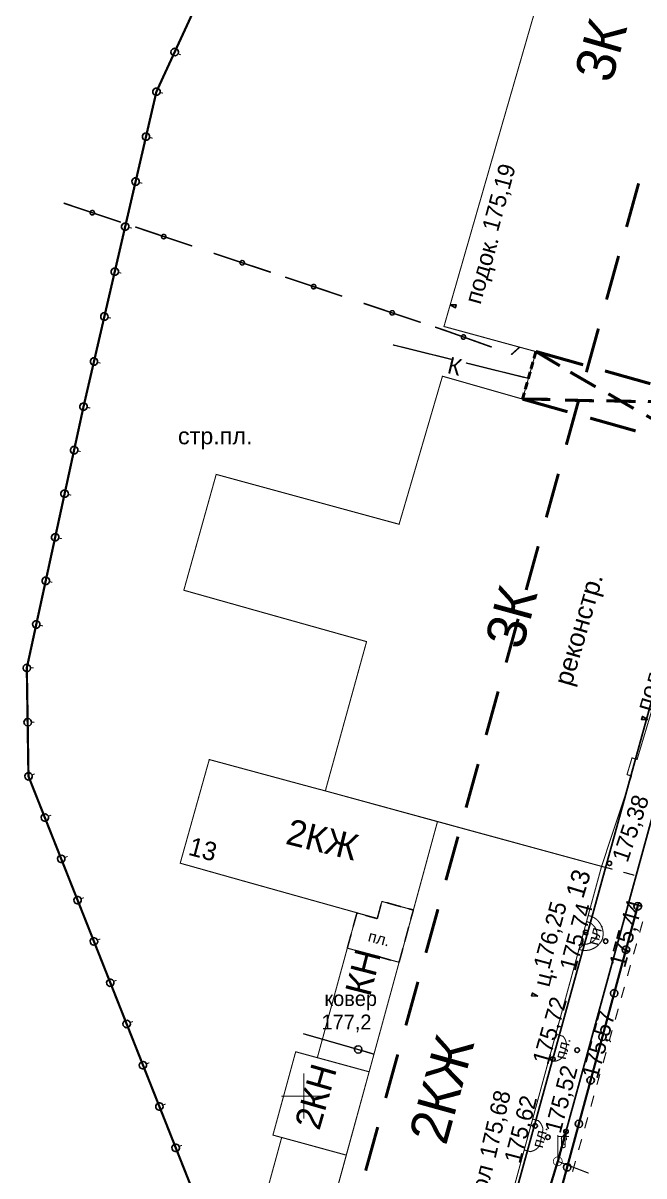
# Model space of a CAD drawing. Extents: x -2634 to -2115, y -2142 to -1393.
# Drawn here: x -2568.7 to -2527.4, y -1955.3 to -1878.8 of the extents above; entities that cross this region are included whole.
import ezdxf

# ---------------------------------------------------------------- set-up
doc = ezdxf.new("R2010")
doc.units = 0
doc.header["$MEASUREMENT"] = 0
for name, color, linetype in [('500_Геодез-Пункты_гео', 7, 'Continuous'), ('500_Дополн-Бордюры__п', 7, 'Continuous'), ('500_Дополн-Ступени__л', 7, 'Continuous'), ('500_Линии_-Линии_связ', 7, 'Continuous'), ('500_Линии_-ЛЭП_провод', 7, 'Continuous'), ('500_Линии_-Фонари_час', 7, 'Continuous'), ('500_Объект-Опоры', 7, 'Continuous'), ('500_Огражд-Ограждения', 7, 'Continuous'), ('500_Рельеф-Высотные_о', 7, 'Continuous'), ('500_Строен-Дополнения', 7, 'Continuous'), ('500_Строен-Здания', 7, 'Continuous'), ('500_Трубоп-Газопровод', 7, 'Continuous'), ('500_Трубоп-Канализаци', 7, 'Continuous'), ('500_Трубоп-Смотровые_', 7, 'Continuous'), ('ЗАЯВКИ-Условные_з', 7, 'Continuous'), ('Красные_ли-Красные_ли', 7, 'Continuous'), ('Красные_ли-Линии_регу', 7, 'Continuous')]:
    doc.layers.add(name, color=color, linetype=linetype)
doc.styles.add('TARIAL', font='Arial')

# ---------------------------------------------------------------- blocks, each defined once
blk = doc.blocks.new('block_114')
at = {"layer": '500_Строен-Дополнения', "color": 0, "const_width": 0.065}
for points in [[(0, 7.5), (1, 7.5)], [(0, 7.5), (0.63, 6.4)], [(0, 6.4), (0, 7.5)], [(1.58, 7.5), (2.58, 7.5)], [(3.06, 7.5), (4.1, 7.5)], [(3.53, 6.4), (4.1, 7.5)], [(4.1, 6.4), (4.1, 7.5)], [(0, 5.85), (0.01, 4.75)], [(0.93, 5.9), (1.53, 4.8)], [(2.68, 4.8), (3.28, 5.9)], [(4.1, 4.75), (4.1, 5.85)], [(0, 3.2), (0, 4.3)], [(1.78, 4.3), (2.08, 3.75)], [(2.08, 3.75), (2.38, 4.3)], [(4.1, 3.2), (4.1, 4.3)], [(1.78, 3.2), (2.08, 3.75)], [(2.08, 3.75), (2.38, 3.2)], [(0.88, 1.6), (1.48, 2.7)], [(2.63, 2.7), (3.23, 1.6)], [(0.01, 1.55), (0.01, 2.65)], [(4.1, 1.55), (4.1, 2.65)], [(0, 0), (0.58, 1.1)], [(0, 0), (0, 1)], [(3.53, 1.1), (4.1, 0)], [(4.1, 0), (4.1, 1)], [(0.01, 0), (1.11, 0)], [(1.61, 0), (2.61, 0)], [(3.11, 0), (4.1, 0)]]:
    blk.add_lwpolyline(points, dxfattribs=at)
at = {"layer": '500_Строен-Дополнения', "color": 0}
blk.add_lwpolyline([(-3.85, 3.66), (-3.85, 3.66)], dxfattribs=at)

msp = doc.modelspace()

# ---------------------------------------------------------------- linework, layer by layer
at = {"layer": '500_Геодез-Пункты_гео', "color": 94, "const_width": 0.065}
for points in [[(-2550, -1948.5), (-2550, -1951.5)], [(-2551.5, -1950), (-2548.5, -1950)]]:
    msp.add_lwpolyline(points, dxfattribs=at)
at = {"layer": '500_Дополн-Бордюры__п', "color": 1, "const_width": 0.075}
for points in [[(-2530.23, -1934.75), (-2529.5, -1934.94)], [(-2528.78, -1935.14), (-2528.06, -1935.34)], [(-2527.5, -1938.42), (-2527.7, -1939.14)], [(-2527.9, -1939.87), (-2528.11, -1940.59)], [(-2528.31, -1941.31), (-2528.51, -1942.03)], [(-2528.71, -1942.75), (-2528.92, -1943.48)], [(-2529.12, -1944.2), (-2529.32, -1944.92)], [(-2529.53, -1945.64), (-2529.73, -1946.36)], [(-2529.93, -1947.09), (-2530.13, -1947.81)], [(-2530.34, -1948.53), (-2530.54, -1949.25)], [(-2530.74, -1949.97), (-2530.94, -1950.7)], [(-2531.15, -1951.42), (-2531.35, -1952.14)], [(-2531.55, -1952.86), (-2531.76, -1953.58)], [(-2531.96, -1954.31), (-2532.16, -1955.03)]]:
    msp.add_lwpolyline(points, dxfattribs=at)
at = {"layer": '500_Дополн-Ступени__л', "color": 0, "const_width": 0.07}
msp.add_lwpolyline([(-2530.54, -1939.44), (-2530.53, -1939.24), (-2530.56, -1939.04), (-2530.64, -1938.85), (-2530.76, -1938.69), (-2530.91, -1938.55), (-2531.09, -1938.46), (-2531.23, -1938.42), (-2531.12, -1938.01), (-2530.93, -1938.06), (-2530.74, -1938.15), (-2530.58, -1938.26), (-2530.44, -1938.4), (-2530.32, -1938.56), (-2530.22, -1938.74), (-2530.16, -1938.93), (-2530.13, -1939.12), (-2530.13, -1939.32), (-2530.16, -1939.52), (-2530.16, -1939.53), (-2530.24, -1939.71), (-2530.36, -1939.87), (-2530.49, -1940.02), (-2530.65, -1940.14), (-2530.83, -1940.23), (-2531.01, -1940.3), (-2531.21, -1940.33), (-2531.41, -1940.33), (-2531.61, -1940.3), (-2531.73, -1940.26), (-2531.43, -1939.93), (-2531.23, -1939.92), (-2531.03, -1939.86), (-2530.85, -1939.77), (-2530.7, -1939.64), (-2530.57, -1939.49), (-2530.54, -1939.44)], close=True, dxfattribs=at)
at = {"layer": '500_Линии_-Линии_связ', "color": 0}
for points, const_width in [([(-2565.96, -1890.72), (-2562.16, -1891.99)], 0.1), ([(-2561.21, -1892.3), (-2557.42, -1893.57)], 0.1), ([(-2556, -1894.05), (-2552.2, -1895.31)], 0.1), ([(-2551.25, -1895.63), (-2547.46, -1896.9)], 0.1), ([(-2546.04, -1897.37), (-2542.24, -1898.64)], 0.1), ([(-2541.29, -1898.95), (-2540.52, -1899.21)], 0.1), ([(-2540.52, -1899.21), (-2537.52, -1900.28)], 0.1), ([(-2535.67, -1900.28), (-2536.23, -1900.78)], 0.1), ([(-2536.13, -1900.69), (-2535.67, -1900.28)], 0.1), ([(-2533.12, -1954.28), (-2532.6, -1952.35)], 0.15), ([(-2533.14, -1954.33), (-2533.72, -1956.24)], 0.15)]:
    msp.add_lwpolyline(points, dxfattribs=dict(at, const_width=const_width))
at = {"layer": '500_Линии_-Линии_связ', "color": 0, "const_width": 0.1}
for points in [[(-2564.01, -1891.21), (-2563.95, -1891.26), (-2563.91, -1891.33), (-2563.92, -1891.4), (-2563.96, -1891.47), (-2564.03, -1891.5), (-2564.11, -1891.5), (-2564.17, -1891.45), (-2564.21, -1891.39), (-2564.2, -1891.31), (-2564.16, -1891.24), (-2564.09, -1891.21)], [(-2559.27, -1892.8), (-2559.2, -1892.84), (-2559.17, -1892.91), (-2559.17, -1892.99), (-2559.22, -1893.05), (-2559.29, -1893.09), (-2559.36, -1893.08), (-2559.43, -1893.04), (-2559.46, -1892.97), (-2559.46, -1892.89), (-2559.42, -1892.83), (-2559.35, -1892.79)], [(-2554.05, -1894.54), (-2553.99, -1894.58), (-2553.95, -1894.65), (-2553.96, -1894.73), (-2554, -1894.79), (-2554.07, -1894.83), (-2554.15, -1894.82), (-2554.21, -1894.78), (-2554.25, -1894.71), (-2554.24, -1894.63), (-2554.2, -1894.57), (-2554.13, -1894.53)], [(-2549.31, -1896.12), (-2549.24, -1896.16), (-2549.21, -1896.23), (-2549.21, -1896.31), (-2549.26, -1896.38), (-2549.33, -1896.41), (-2549.4, -1896.41), (-2549.47, -1896.36), (-2549.5, -1896.29), (-2549.5, -1896.22), (-2549.46, -1896.15), (-2549.39, -1896.12)], [(-2544.09, -1897.86), (-2544.03, -1897.9), (-2543.99, -1897.97), (-2544, -1898.05), (-2544.04, -1898.12), (-2544.11, -1898.15), (-2544.19, -1898.15), (-2544.25, -1898.1), (-2544.29, -1898.03), (-2544.28, -1897.96), (-2544.24, -1897.89), (-2544.17, -1897.86)], [(-2539.35, -1899.47), (-2539.29, -1899.51), (-2539.26, -1899.58), (-2539.26, -1899.66), (-2539.31, -1899.72), (-2539.38, -1899.76), (-2539.46, -1899.75), (-2539.52, -1899.71), (-2539.55, -1899.64), (-2539.55, -1899.56), (-2539.5, -1899.5), (-2539.43, -1899.46)]]:
    msp.add_lwpolyline(points, close=True, dxfattribs=at)
at = {"layer": '500_Линии_-Линии_связ', "color": 6}
for points in [[(-2525.23, -1925.5), (-2533.14, -1954.33)], [(-2533.14, -1954.33), (-2542.59, -1985.29)]]:
    msp.add_lwpolyline(points, dxfattribs=at)
at = {"layer": '500_Линии_-Линии_связ', "color": 0}
msp.add_lwpolyline([(-2532.74, -1952.31), (-2532.7, -1952.25), (-2532.63, -1952.21), (-2532.56, -1952.21), (-2532.49, -1952.25), (-2532.45, -1952.31), (-2532.45, -1952.39), (-2532.49, -1952.46), (-2532.56, -1952.5), (-2532.63, -1952.5), (-2532.7, -1952.46), (-2532.74, -1952.39)], close=True, dxfattribs=at)
at = {"layer": '500_Линии_-ЛЭП_провод', "color": 253, "const_width": 0.07}
for points in [[(-2525.23, -1925.5), (-2533.14, -1954.33)], [(-2533.14, -1954.33), (-2542.59, -1985.29)]]:
    msp.add_lwpolyline(points, dxfattribs=at)
at = {"layer": '500_Линии_-ЛЭП_провод', "color": 0}
for points, const_width in [([(-2533.14, -1954.33), (-2532.61, -1952.4)], 0.06), ([(-2532.93, -1952.83), (-2532.61, -1952.4)], 0.06), ([(-2532.55, -1952.94), (-2532.61, -1952.4)], 0.06), ([(-2533.14, -1954.33), (-2533.72, -1956.24)], 0.065)]:
    msp.add_lwpolyline(points, dxfattribs=dict(at, const_width=const_width))
at = {"layer": '500_Линии_-Фонари_час', "color": 0, "const_width": 0.065}
for points in [[(-2533.14, -1954.33), (-2533.14, -1952.58)], [(-2532.39, -1952.68), (-2533.14, -1952.68)], [(-2532.89, -1953.33), (-2532.89, -1952.68)], [(-2532.89, -1953.3), (-2532.89, -1953.18)], [(-2532.64, -1953.33), (-2532.64, -1952.68)], [(-2532.64, -1953.3), (-2532.64, -1953.18)], [(-2532.64, -1953.3), (-2532.64, -1953.18)], [(-2532.89, -1953.28), (-2532.89, -1953.28)]]:
    msp.add_lwpolyline(points, dxfattribs=at)
at = {"layer": '500_Линии_-Фонари_час', "color": 0, "const_width": 0.07}
msp.add_lwpolyline([(-2532.89, -1953.3), (-2532.87, -1953.24), (-2532.83, -1953.2), (-2532.76, -1953.18), (-2532.7, -1953.2), (-2532.65, -1953.24), (-2532.64, -1953.3), (-2532.65, -1953.37), (-2532.7, -1953.41), (-2532.76, -1953.43), (-2532.83, -1953.41), (-2532.87, -1953.37)], close=True, dxfattribs=at)
at = {"layer": '500_Объект-Опоры', "color": 1, "const_width": 0.05}
msp.add_lwpolyline([(-2533.14, -1954.03), (-2532.99, -1954.07), (-2532.88, -1954.18), (-2532.84, -1954.33), (-2532.88, -1954.48), (-2532.99, -1954.59), (-2533.14, -1954.63), (-2533.29, -1954.59), (-2533.4, -1954.48), (-2533.44, -1954.33), (-2533.4, -1954.18), (-2533.29, -1954.07)], close=True, dxfattribs=at)
at = {"layer": '500_Объект-Опоры', "color": 0, "const_width": 0.075}
msp.add_lwpolyline([(-2533.14, -1954.33), (-2531.09, -1955.12)], dxfattribs=at)
at = {"layer": '500_Огражд-Ограждения', "color": 0}
for points, const_width in [([(-2518.51, -1851.68), (-2533.36, -1847.77), (-2536.7, -1846.89), (-2543.02, -1870.48), (-2557.38, -1878.07), (-2559.8, -1883.32), (-2564.64, -1904.22)], 0.15), ([(-2558.18, -1880.88), (-2558.36, -1880.8)], 0.065), ([(-2559.36, -1883.42), (-2559.56, -1883.38)], 0.065), ([(-2560.05, -1886.41), (-2560.25, -1886.36)], 0.065), ([(-2560.74, -1889.4), (-2560.94, -1889.35)], 0.065), ([(-2561.43, -1892.38), (-2561.63, -1892.34)], 0.065), ([(-2562.13, -1895.37), (-2562.32, -1895.32)], 0.065), ([(-2562.82, -1898.35), (-2563.02, -1898.31)], 0.065), ([(-2563.51, -1901.34), (-2563.71, -1901.3)], 0.065), ([(-2564.64, -1904.22), (-2568.41, -1921.58), (-2568.3, -1928.77), (-2554.17, -1964.39), (-2555.15, -1969.07)], 0.15), ([(-2564.2, -1904.33), (-2564.4, -1904.28)], 0.065), ([(-2564.2, -1904.32), (-2564.4, -1904.28)], 0.065), ([(-2564.83, -1907.21), (-2565.03, -1907.17)], 0.065), ([(-2565.46, -1910.11), (-2565.65, -1910.06)], 0.065), ([(-2566.08, -1913), (-2566.28, -1912.96)], 0.065), ([(-2566.71, -1915.89), (-2566.91, -1915.85)], 0.065), ([(-2567.34, -1918.79), (-2567.54, -1918.74)], 0.065), ([(-2567.96, -1921.58), (-2568.16, -1921.58)], 0.065), ([(-2567.9, -1925.17), (-2568.1, -1925.18)], 0.065), ([(-2567.88, -1928.61), (-2568.07, -1928.68)], 0.065), ([(-2566.79, -1931.35), (-2566.98, -1931.42)], 0.065), ([(-2565.7, -1934.09), (-2565.89, -1934.16)], 0.065), ([(-2564.62, -1936.83), (-2564.81, -1936.9)], 0.065), ([(-2541.9, -1989.4), (-2527.83, -1937.4)], 0.15), ([(-2563.53, -1939.57), (-2563.72, -1939.64)], 0.065), ([(-2562.45, -1942.31), (-2562.63, -1942.38)], 0.065), ([(-2561.36, -1945.05), (-2561.55, -1945.12)], 0.065), ([(-2560.27, -1947.79), (-2560.46, -1947.86)], 0.065), ([(-2559.19, -1950.53), (-2559.37, -1950.6)], 0.065), ([(-2558.1, -1953.27), (-2558.29, -1953.34)], 0.065)]:
    msp.add_lwpolyline(points, dxfattribs=dict(at, const_width=const_width))
for points in [[(-2558.36, -1880.8), (-2558.44, -1880.9), (-2558.56, -1880.94), (-2558.69, -1880.92), (-2558.79, -1880.84), (-2558.84, -1880.72), (-2558.81, -1880.59), (-2558.73, -1880.49), (-2558.61, -1880.44), (-2558.48, -1880.47), (-2558.38, -1880.55), (-2558.34, -1880.67)], [(-2559.55, -1883.38), (-2559.62, -1883.49), (-2559.73, -1883.56), (-2559.85, -1883.56), (-2559.97, -1883.5), (-2560.04, -1883.39), (-2560.04, -1883.26), (-2559.98, -1883.15), (-2559.87, -1883.08), (-2559.74, -1883.08), (-2559.63, -1883.14), (-2559.56, -1883.25)], [(-2560.25, -1886.36), (-2560.31, -1886.48), (-2560.42, -1886.55), (-2560.55, -1886.55), (-2560.66, -1886.49), (-2560.73, -1886.38), (-2560.73, -1886.25), (-2560.67, -1886.14), (-2560.56, -1886.07), (-2560.43, -1886.06), (-2560.32, -1886.12), (-2560.25, -1886.23)], [(-2560.94, -1889.35), (-2561, -1889.46), (-2561.11, -1889.53), (-2561.24, -1889.54), (-2561.35, -1889.48), (-2561.42, -1889.37), (-2561.43, -1889.24), (-2561.36, -1889.12), (-2561.25, -1889.05), (-2561.13, -1889.05), (-2561.01, -1889.11), (-2560.94, -1889.22)], [(-2561.63, -1892.34), (-2561.69, -1892.45), (-2561.8, -1892.52), (-2561.93, -1892.52), (-2562.04, -1892.46), (-2562.11, -1892.35), (-2562.12, -1892.22), (-2562.06, -1892.11), (-2561.95, -1892.04), (-2561.82, -1892.04), (-2561.7, -1892.1), (-2561.63, -1892.21)], [(-2562.32, -1895.32), (-2562.38, -1895.44), (-2562.49, -1895.51), (-2562.62, -1895.51), (-2562.74, -1895.45), (-2562.81, -1895.34), (-2562.81, -1895.21), (-2562.75, -1895.1), (-2562.64, -1895.03), (-2562.51, -1895.02), (-2562.4, -1895.08), (-2562.33, -1895.19)], [(-2563.01, -1898.31), (-2563.08, -1898.42), (-2563.19, -1898.49), (-2563.31, -1898.5), (-2563.43, -1898.44), (-2563.5, -1898.33), (-2563.5, -1898.2), (-2563.44, -1898.08), (-2563.33, -1898.01), (-2563.2, -1898.01), (-2563.09, -1898.07), (-2563.02, -1898.18)], [(-2563.71, -1901.3), (-2563.77, -1901.41), (-2563.88, -1901.48), (-2564.01, -1901.48), (-2564.12, -1901.42), (-2564.19, -1901.31), (-2564.19, -1901.18), (-2564.13, -1901.07), (-2564.02, -1901), (-2563.89, -1901), (-2563.78, -1901.06), (-2563.71, -1901.17)], [(-2564.4, -1904.28), (-2564.46, -1904.4), (-2564.57, -1904.46), (-2564.7, -1904.47), (-2564.81, -1904.41), (-2564.88, -1904.3), (-2564.89, -1904.17), (-2564.82, -1904.05), (-2564.71, -1903.99), (-2564.59, -1903.98), (-2564.47, -1904.04), (-2564.4, -1904.15)], [(-2564.4, -1904.28), (-2564.46, -1904.39), (-2564.57, -1904.46), (-2564.69, -1904.47), (-2564.81, -1904.41), (-2564.88, -1904.3), (-2564.89, -1904.17), (-2564.83, -1904.06), (-2564.72, -1903.99), (-2564.59, -1903.98), (-2564.47, -1904.04), (-2564.4, -1904.15)], [(-2565.03, -1907.17), (-2565.08, -1907.29), (-2565.19, -1907.36), (-2565.32, -1907.36), (-2565.44, -1907.3), (-2565.51, -1907.19), (-2565.51, -1907.07), (-2565.45, -1906.95), (-2565.35, -1906.88), (-2565.22, -1906.87), (-2565.1, -1906.93), (-2565.03, -1907.04)], [(-2565.65, -1910.06), (-2565.71, -1910.18), (-2565.82, -1910.25), (-2565.95, -1910.26), (-2566.07, -1910.2), (-2566.14, -1910.09), (-2566.14, -1909.96), (-2566.08, -1909.84), (-2565.97, -1909.77), (-2565.84, -1909.77), (-2565.73, -1909.83), (-2565.66, -1909.93)], [(-2566.28, -1912.96), (-2566.34, -1913.07), (-2566.45, -1913.14), (-2566.58, -1913.15), (-2566.69, -1913.09), (-2566.76, -1912.98), (-2566.77, -1912.85), (-2566.71, -1912.74), (-2566.6, -1912.67), (-2566.47, -1912.66), (-2566.36, -1912.72), (-2566.29, -1912.83)], [(-2566.91, -1915.85), (-2566.97, -1915.97), (-2567.08, -1916.04), (-2567.21, -1916.04), (-2567.32, -1915.98), (-2567.39, -1915.87), (-2567.4, -1915.74), (-2567.34, -1915.63), (-2567.23, -1915.56), (-2567.1, -1915.55), (-2566.98, -1915.61), (-2566.91, -1915.72)], [(-2567.54, -1918.74), (-2567.6, -1918.86), (-2567.7, -1918.93), (-2567.83, -1918.93), (-2567.95, -1918.88), (-2568.02, -1918.77), (-2568.03, -1918.64), (-2567.97, -1918.52), (-2567.86, -1918.45), (-2567.73, -1918.45), (-2567.61, -1918.51), (-2567.54, -1918.61)], [(-2568.16, -1921.58), (-2568.19, -1921.71), (-2568.28, -1921.8), (-2568.4, -1921.83), (-2568.53, -1921.8), (-2568.62, -1921.71), (-2568.66, -1921.59), (-2568.63, -1921.46), (-2568.54, -1921.37), (-2568.41, -1921.33), (-2568.29, -1921.37), (-2568.19, -1921.46)], [(-2568.1, -1925.17), (-2568.13, -1925.3), (-2568.22, -1925.39), (-2568.35, -1925.43), (-2568.47, -1925.4), (-2568.57, -1925.31), (-2568.6, -1925.18), (-2568.57, -1925.06), (-2568.48, -1924.96), (-2568.36, -1924.93), (-2568.23, -1924.96), (-2568.14, -1925.05)], [(-2568.06, -1928.68), (-2568.05, -1928.81), (-2568.1, -1928.93), (-2568.2, -1929.01), (-2568.33, -1929.02), (-2568.45, -1928.97), (-2568.53, -1928.87), (-2568.54, -1928.74), (-2568.49, -1928.62), (-2568.39, -1928.54), (-2568.26, -1928.53), (-2568.14, -1928.58)], [(-2566.98, -1931.42), (-2566.96, -1931.55), (-2567.01, -1931.67), (-2567.12, -1931.75), (-2567.25, -1931.76), (-2567.37, -1931.71), (-2567.44, -1931.61), (-2567.46, -1931.48), (-2567.41, -1931.36), (-2567.3, -1931.28), (-2567.17, -1931.27), (-2567.06, -1931.32)], [(-2565.89, -1934.16), (-2565.88, -1934.29), (-2565.93, -1934.41), (-2566.03, -1934.49), (-2566.16, -1934.5), (-2566.28, -1934.45), (-2566.36, -1934.35), (-2566.37, -1934.22), (-2566.32, -1934.1), (-2566.22, -1934.02), (-2566.09, -1934.01), (-2565.97, -1934.06)], [(-2564.81, -1936.9), (-2564.79, -1937.03), (-2564.84, -1937.15), (-2564.95, -1937.23), (-2565.07, -1937.24), (-2565.19, -1937.19), (-2565.27, -1937.09), (-2565.29, -1936.96), (-2565.23, -1936.84), (-2565.13, -1936.76), (-2565, -1936.75), (-2564.88, -1936.8)], [(-2527.83, -1937.15), (-2527.7, -1937.18), (-2527.61, -1937.27), (-2527.58, -1937.4), (-2527.61, -1937.52), (-2527.7, -1937.61), (-2527.83, -1937.65), (-2527.95, -1937.61), (-2528.04, -1937.52), (-2528.08, -1937.4), (-2528.04, -1937.27), (-2527.95, -1937.18)], [(-2563.72, -1939.64), (-2563.7, -1939.77), (-2563.76, -1939.89), (-2563.86, -1939.97), (-2563.99, -1939.98), (-2564.11, -1939.93), (-2564.18, -1939.83), (-2564.2, -1939.7), (-2564.15, -1939.58), (-2564.04, -1939.5), (-2563.92, -1939.49), (-2563.8, -1939.54)], [(-2528.61, -1940.03), (-2528.49, -1940.07), (-2528.39, -1940.16), (-2528.36, -1940.28), (-2528.39, -1940.41), (-2528.49, -1940.5), (-2528.61, -1940.53), (-2528.74, -1940.5), (-2528.83, -1940.41), (-2528.86, -1940.28), (-2528.83, -1940.16), (-2528.74, -1940.07)], [(-2562.63, -1942.38), (-2562.62, -1942.51), (-2562.67, -1942.63), (-2562.77, -1942.71), (-2562.9, -1942.72), (-2563.02, -1942.67), (-2563.1, -1942.57), (-2563.11, -1942.44), (-2563.06, -1942.32), (-2562.96, -1942.24), (-2562.83, -1942.23), (-2562.71, -1942.28)], [(-2529.39, -1942.92), (-2529.27, -1942.96), (-2529.18, -1943.05), (-2529.14, -1943.17), (-2529.18, -1943.3), (-2529.27, -1943.39), (-2529.39, -1943.42), (-2529.52, -1943.39), (-2529.61, -1943.3), (-2529.64, -1943.17), (-2529.61, -1943.05), (-2529.52, -1942.96)], [(-2561.55, -1945.12), (-2561.53, -1945.25), (-2561.58, -1945.37), (-2561.69, -1945.45), (-2561.82, -1945.46), (-2561.93, -1945.41), (-2562.01, -1945.31), (-2562.03, -1945.18), (-2561.97, -1945.06), (-2561.87, -1944.98), (-2561.74, -1944.97), (-2561.62, -1945.02)], [(-2530.17, -1945.81), (-2530.05, -1945.85), (-2529.96, -1945.94), (-2529.92, -1946.06), (-2529.96, -1946.19), (-2530.05, -1946.28), (-2530.17, -1946.31), (-2530.3, -1946.28), (-2530.39, -1946.19), (-2530.42, -1946.06), (-2530.39, -1945.94), (-2530.3, -1945.85)], [(-2560.46, -1947.86), (-2560.45, -1947.99), (-2560.5, -1948.11), (-2560.6, -1948.19), (-2560.73, -1948.2), (-2560.85, -1948.15), (-2560.92, -1948.05), (-2560.94, -1947.92), (-2560.89, -1947.8), (-2560.78, -1947.72), (-2560.66, -1947.71), (-2560.54, -1947.76)], [(-2530.96, -1948.7), (-2530.83, -1948.74), (-2530.74, -1948.83), (-2530.71, -1948.95), (-2530.74, -1949.08), (-2530.83, -1949.17), (-2530.96, -1949.2), (-2531.08, -1949.17), (-2531.17, -1949.08), (-2531.21, -1948.95), (-2531.17, -1948.83), (-2531.08, -1948.74)], [(-2559.37, -1950.6), (-2559.36, -1950.73), (-2559.41, -1950.85), (-2559.51, -1950.93), (-2559.64, -1950.94), (-2559.76, -1950.89), (-2559.84, -1950.79), (-2559.85, -1950.66), (-2559.8, -1950.54), (-2559.7, -1950.46), (-2559.57, -1950.45), (-2559.45, -1950.5)], [(-2531.74, -1951.59), (-2531.61, -1951.62), (-2531.52, -1951.72), (-2531.49, -1951.84), (-2531.52, -1951.97), (-2531.61, -1952.06), (-2531.74, -1952.09), (-2531.86, -1952.06), (-2531.95, -1951.97), (-2531.99, -1951.84), (-2531.95, -1951.72), (-2531.86, -1951.62)], [(-2558.29, -1953.34), (-2558.27, -1953.47), (-2558.32, -1953.59), (-2558.43, -1953.67), (-2558.56, -1953.68), (-2558.68, -1953.63), (-2558.75, -1953.53), (-2558.77, -1953.4), (-2558.72, -1953.28), (-2558.61, -1953.2), (-2558.48, -1953.19), (-2558.36, -1953.24)], [(-2532.52, -1954.48), (-2532.39, -1954.51), (-2532.3, -1954.6), (-2532.27, -1954.73), (-2532.3, -1954.85), (-2532.39, -1954.95), (-2532.52, -1954.98), (-2532.64, -1954.95), (-2532.74, -1954.85), (-2532.77, -1954.73), (-2532.74, -1954.6), (-2532.64, -1954.51)]]:
    msp.add_lwpolyline(points, close=True, dxfattribs=at)
at = {"layer": '500_Рельеф-Высотные_о', "color": 0}
for points in [[(-2540.29, -1897.47), (-2539.88, -1897.48), (-2539.93, -1897.67)], [(-2527.16, -1925), (-2527.58, -1924.99), (-2527.52, -1924.8)], [(-2529.71, -1934.4), (-2529.63, -1934.42), (-2529.58, -1934.47), (-2529.56, -1934.55), (-2529.58, -1934.62), (-2529.63, -1934.68), (-2529.71, -1934.7), (-2529.78, -1934.68), (-2529.84, -1934.62), (-2529.86, -1934.55), (-2529.84, -1934.47), (-2529.78, -1934.42)], [(-2531.29, -1938.98), (-2531.22, -1939), (-2531.16, -1939.05), (-2531.14, -1939.13), (-2531.16, -1939.2), (-2531.22, -1939.26), (-2531.29, -1939.28), (-2531.37, -1939.26), (-2531.42, -1939.2), (-2531.44, -1939.13), (-2531.42, -1939.05), (-2531.37, -1939)], [(-2529.96, -1939.57), (-2529.88, -1939.59), (-2529.83, -1939.65), (-2529.81, -1939.72), (-2529.83, -1939.8), (-2529.88, -1939.85), (-2529.96, -1939.87), (-2530.03, -1939.85), (-2530.09, -1939.8), (-2530.11, -1939.72), (-2530.09, -1939.65), (-2530.03, -1939.59)], [(-2534.47, -1943.37), (-2534.88, -1943.35), (-2534.82, -1943.16)], [(-2531.85, -1946.8), (-2531.78, -1946.82), (-2531.72, -1946.87), (-2531.7, -1946.95), (-2531.72, -1947.02), (-2531.78, -1947.08), (-2531.85, -1947.1), (-2531.93, -1947.08), (-2531.98, -1947.02), (-2532, -1946.95), (-2531.98, -1946.87), (-2531.93, -1946.82)], [(-2533.46, -1947.39), (-2533.38, -1947.41), (-2533.33, -1947.46), (-2533.31, -1947.54), (-2533.33, -1947.61), (-2533.38, -1947.67), (-2533.46, -1947.69), (-2533.53, -1947.67), (-2533.59, -1947.61), (-2533.61, -1947.54), (-2533.59, -1947.46), (-2533.53, -1947.41)], [(-2534.64, -1951.83), (-2534.57, -1951.85), (-2534.51, -1951.9), (-2534.49, -1951.98), (-2534.51, -1952.05), (-2534.57, -1952.11), (-2534.64, -1952.13), (-2534.72, -1952.11), (-2534.77, -1952.05), (-2534.79, -1951.98), (-2534.77, -1951.9), (-2534.72, -1951.85)], [(-2533.8, -1952.58), (-2533.72, -1952.6), (-2533.67, -1952.66), (-2533.65, -1952.73), (-2533.67, -1952.81), (-2533.72, -1952.86), (-2533.8, -1952.88), (-2533.87, -1952.86), (-2533.93, -1952.81), (-2533.95, -1952.73), (-2533.93, -1952.66), (-2533.87, -1952.6)]]:
    msp.add_lwpolyline(points, close=True, dxfattribs=at)
at = {"layer": '500_Строен-Дополнения', "color": 0, "const_width": 0.07}
for points in [[(-2547.12, -1940.18), (-2543.68, -1941.12), (-2542.73, -1937.65), (-2544.82, -1937.08), (-2545.13, -1938.21), (-2546.48, -1937.84)], [(-2531.63, -1939.9), (-2531.23, -1938.42), (-2531.04, -1938.48), (-2530.86, -1938.59), (-2530.72, -1938.73), (-2530.61, -1938.9), (-2530.55, -1939.1), (-2530.53, -1939.3), (-2530.66, -1939.6), (-2530.81, -1939.74), (-2530.98, -1939.84), (-2531.18, -1939.91), (-2531.38, -1939.93), (-2531.58, -1939.91), (-2531.63, -1939.9)], [(-2533.73, -1947.57), (-2533.27, -1945.9), (-2532.79, -1946.03), (-2532.67, -1946.19), (-2532.6, -1946.38), (-2532.56, -1946.57), (-2532.56, -1946.68), (-2532.74, -1947.32), (-2532.87, -1947.47), (-2533.03, -1947.59), (-2533.21, -1947.66), (-2533.31, -1947.69)], [(-2535.37, -1953.58), (-2534.81, -1951.53), (-2534.43, -1951.63), (-2534.3, -1951.77), (-2534.2, -1951.94), (-2534.14, -1952.13), (-2534.13, -1952.26), (-2534.34, -1953.29), (-2534.47, -1953.44), (-2534.63, -1953.57), (-2534.82, -1953.65), (-2534.97, -1953.69)]]:
    msp.add_lwpolyline(points, close=True, dxfattribs=at)
at = {"layer": '500_Строен-Дополнения', "color": 0}
for points, const_width in [([(-2544.51, -1937.16), (-2543.55, -1937.43)], 0.1), ([(-2546.73, -1938.74), (-2546.48, -1937.85)], 0.1), ([(-2546.48, -1937.85), (-2546.6, -1938.28)], 0.065), ([(-2546.48, -1937.85), (-2546.41, -1937.87)], 0.1), ([(-2545.13, -1938.22), (-2544.87, -1937.25)], 0.1), ([(-2543.06, -1937.56), (-2542.73, -1937.65)], 0.1), ([(-2542.73, -1937.65), (-2542.91, -1938.28)], 0.1), ([(-2545.93, -1938), (-2545.13, -1938.22)], 0.1), ([(-2547.12, -1940.18), (-2546.86, -1939.23)], 0.1), ([(-2543.04, -1938.76), (-2543.3, -1939.73)], 0.1), ([(-2547.11, -1940.18), (-2547.12, -1940.18)], 0.1), ([(-2543.43, -1940.21), (-2543.68, -1941.12)], 0.1), ([(-2545.66, -1940.58), (-2546.63, -1940.32)], 0.1), ([(-2544.22, -1940.98), (-2545.18, -1940.71)], 0.1), ([(-2543.68, -1941.12), (-2543.73, -1941.11)], 0.1)]:
    msp.add_lwpolyline(points, dxfattribs=dict(at, const_width=const_width))
at = {"layer": '500_Строен-Здания', "color": 0, "const_width": 0.07}
msp.add_lwpolyline([(-2526.72, -1923.82), (-2527.87, -1927.65), (-2528.21, -1927.55), (-2528.54, -1928.66), (-2528.24, -1928.75), (-2530.23, -1934.75), (-2548.58, -1929.74), (-2545.84, -1919.83), (-2548.3, -1919.14), (-2552.4, -1917.99), (-2557.98, -1916.42), (-2555.83, -1908.73), (-2543.68, -1912.04), (-2540.8, -1902.21), (-2535.48, -1903.73), (-2534.58, -1900.58), (-2540.7, -1898.91), (-2539.72, -1895.51), (-2536.92, -1885.79), (-2533.73, -1874.76)], dxfattribs=at)
for points in [[(-2541.13, -1931.78), (-2542.73, -1937.65), (-2544.82, -1937.08), (-2545.13, -1938.21), (-2553.92, -1935.75), (-2558.22, -1934.54), (-2556.4, -1928.05), (-2556.29, -1927.66), (-2549.56, -1929.48), (-2548.58, -1929.74)], [(-2541.13, -1931.78), (-2543.68, -1941.12), (-2545.67, -1948.39), (-2550.16, -1964.79), (-2547.09, -1965.58), (-2547.86, -1968.53), (-2539.96, -1970.57), (-2539.02, -1966.97), (-2537.77, -1962.4), (-2537.11, -1959.95), (-2534.81, -1951.53), (-2533.23, -1945.74), (-2531.73, -1940.26), (-2531.23, -1938.42), (-2531.12, -1938.01), (-2530.23, -1934.75)], [(-2545.67, -1948.39), (-2543.68, -1941.12), (-2547.12, -1940.18), (-2549.11, -1947.45)], [(-2547.19, -1953.92), (-2545.67, -1948.39), (-2550.55, -1947.06), (-2552.06, -1952.59), (-2551.48, -1952.75)], [(-2549.92, -1963.9), (-2547.19, -1953.92), (-2551.48, -1952.75), (-2554.21, -1962.73)]]:
    msp.add_lwpolyline(points, close=True, dxfattribs=at)
at = {"layer": '500_Трубоп-Газопровод', "color": 5, "const_width": 0.085}
for points in [[(-2550.05, -1945.86), (-2546.4, -1946.91)], [(-2546.4, -1946.91), (-2547.12, -1946.7)], [(-2546.4, -1946.91), (-2545.35, -1947.22)], [(-2545.35, -1947.22), (-2546.07, -1947)]]:
    msp.add_lwpolyline(points, dxfattribs=at)
at = {"layer": '500_Трубоп-Канализаци', "color": 34, "const_width": 0.085}
for points in [[(-2544.09, -1900.13), (-2540.21, -1901.09)], [(-2539.24, -1901.33), (-2535.36, -1902.29)], [(-2535.09, -1902.35), (-2535.82, -1902.17)]]:
    msp.add_lwpolyline(points, dxfattribs=at)
at = {"layer": '500_Трубоп-Смотровые_', "color": 0}
msp.add_lwpolyline([(-2546.4, -1946.66), (-2546.27, -1946.69), (-2546.18, -1946.78), (-2546.15, -1946.91), (-2546.18, -1947.03), (-2546.27, -1947.12), (-2546.4, -1947.16), (-2546.52, -1947.12), (-2546.61, -1947.03), (-2546.65, -1946.91), (-2546.61, -1946.78), (-2546.52, -1946.69)], close=True, dxfattribs=at)
at = {"layer": 'ЗАЯВКИ-Условные_з', "color": 98, "const_width": 0.065}
for points in [[(-2550, -1951.5), (-2550, -1948.5)], [(-2548.5, -1950), (-2551.5, -1950)]]:
    msp.add_lwpolyline(points, dxfattribs=at)
at = {"layer": 'Красные_ли-Красные_ли', "color": 12}
msp.add_line((-2481.16, -1758.39), (-2544.28, -1986.61), dxfattribs=at)
at = {"layer": 'Красные_ли-Линии_регу', "color": 0, "const_width": 0.2}
for points in [[(-2528.57, -1892.3), (-2527.77, -1889.41)], [(-2529.9, -1897.12), (-2529.1, -1894.23)], [(-2531.24, -1901.94), (-2530.44, -1899.05)], [(-2532.57, -1906.76), (-2531.77, -1903.87)], [(-2533.9, -1911.58), (-2533.1, -1908.69)], [(-2535.24, -1916.4), (-2534.44, -1913.5)], [(-2536.57, -1921.22), (-2535.77, -1918.32)], [(-2537.9, -1926.03), (-2537.1, -1923.14)], [(-2539.23, -1930.85), (-2538.43, -1927.96)], [(-2540.57, -1935.67), (-2539.77, -1932.78)], [(-2541.9, -1940.49), (-2541.1, -1937.6)], [(-2543.23, -1945.31), (-2542.43, -1942.42)], [(-2544.57, -1950.13), (-2543.77, -1947.24)], [(-2545.9, -1954.95), (-2545.1, -1952.06)]]:
    msp.add_lwpolyline(points, dxfattribs=at)

# ---------------------------------------------------------------- block references
at = {"layer": '500_Строен-Дополнения', "xscale": 3.13437, "yscale": -0.43768, "rotation": 164.286475}
msp.add_blockref('block_114', (-2523.11, -1907.21), dxfattribs=at)

# ---------------------------------------------------------------- texts
at = {"layer": '500_Огражд-Ограждения', "color": 0, "style": 'TARIAL'}
msp.add_text('стр.пл.', height=1.11, dxfattribs=at).set_placement((-2558.37, -1906.73))
at = {"layer": '500_Рельеф-Высотные_о', "color": 214}
for s, rotation, p in [('175,19', 74.71, (-2537.12, -1892.68)), ('175,38', 71.37, (-2528.51, -1934.55)), ('176,25', 74.81, (-2533.71, -1941.65)), ('175,44', 74.26, (-2528.68, -1941.54)), ('175,74', 75.12, (-2531.97, -1941.76)), ('175,72', 73.84, (-2533.78, -1947.98)), ('175,57', 74.86, (-2530.5, -1948.91)), ('175,52', 75.3, (-2532.96, -1952.54)), ('175,68', 76.87, (-2537.28, -1954.2)), ('175,62', 75.36, (-2535.65, -1954.54))]:
    msp.add_text(s, height=1.11, rotation=rotation, dxfattribs=at).set_placement(p)
at = {"layer": '500_Рельеф-Высотные_о', "color": 214, "style": 'TARIAL'}
for s, rotation, p in [('подок.', 74.32, (-2538.28, -1897.5)), ('пол', 73.38, (-2526.93, -1924.52)), ('ц.', 75.83, (-2533.71, -1942.82)), ('пол', 75.51, (-2538.07, -1957.24))]:
    msp.add_text(s, height=1.11, rotation=rotation, dxfattribs=at).set_placement(p)
at = {"layer": '500_Строен-Дополнения', "color": 0, "style": 'TARIAL'}
for rotation, p in [(75.55, (-2530.49, -1940.04)), (345.3, (-2545.8, -1939.71)), (75.72, (-2532.63, -1947.62)), (75.77, (-2534.15, -1953.5))]:
    msp.add_text('пл. ', height=0.74, rotation=rotation, dxfattribs=at).set_placement(p)
at = {"layer": '500_Строен-Здания', "color": 5}
for s, height, rotation, p in [('3К', 2.59, 74.06, (-2529.59, -1882.83)), ('3К', 2.59, 74.74, (-2535.51, -1920.44)), ('2КЖ', 1.73, 346.18, (-2551.29, -1933.24)), ('КН', 1.73, 75.66, (-2545.61, -1943.46)), ('2КЖ', 2.59, 74.5, (-2540.57, -1953.34)), ('2КН', 1.73, 74, (-2548.98, -1952.34))]:
    msp.add_text(s, height=height, rotation=rotation, dxfattribs=at).set_placement(p)
at = {"layer": '500_Строен-Здания', "color": 5, "style": 'TARIAL'}
msp.add_text('реконстр.', height=1.23, rotation=73.87, dxfattribs=at).set_placement((-2532.24, -1922.85))
at = {"layer": '500_Строен-Здания', "color": 214}
for rotation, p in [(345.17, (-2557.75, -1933.97)), (73.07, (-2531.46, -1936.95))]:
    msp.add_text('13', height=1.23, rotation=rotation, dxfattribs=at).set_placement(p)
at = {"layer": '500_Трубоп-Канализаци', "color": 14}
msp.add_text('К', height=1.11, rotation=346.61, dxfattribs=at).set_placement((-2540.54, -1901.99))
at = {"layer": '500_Трубоп-Смотровые_', "color": 5}
for s, p in [('ковер', (-2548.64, -1944.02)), ('177,2', (-2548.83, -1945.58))]:
    msp.add_text(s, height=0.99, dxfattribs=at).set_placement(p)

doc.saveas('drawing.dxf')
